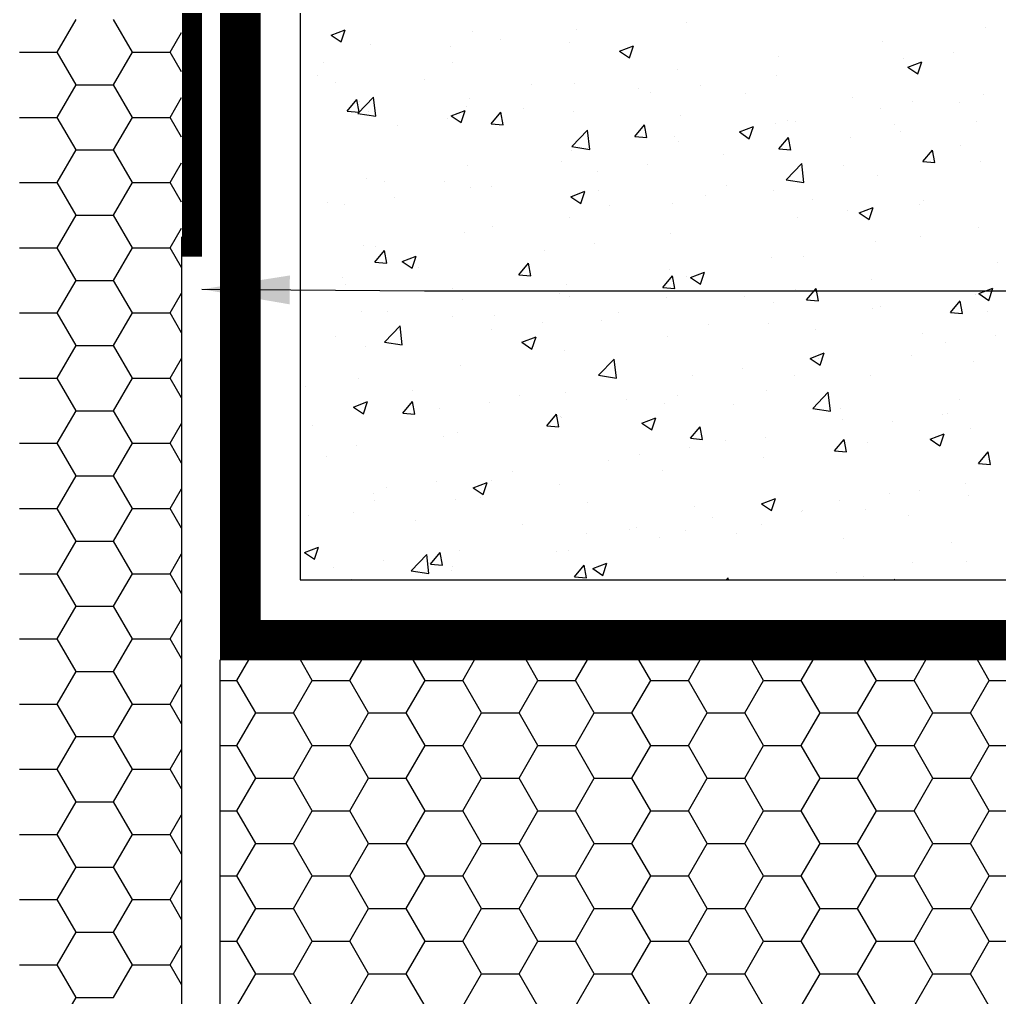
# Model space of a CAD drawing. Header units: millimetres. Extents: x -579 to 213, y -67 to 509.
# Drawn here: x -528.12 to -510.54, y 282.28 to 299.82 of the extents above; entities that cross this region are included whole.
import ezdxf

# ---------------------------------------------------------------- set-up
doc = ezdxf.new("R2010")
doc.units = ezdxf.units.MM
doc.header["$LTSCALE"] = 0.1
for name, color, linetype in [('D-01', 1, 'Continuous'), ('D-03', 3, 'Continuous'), ('D-GRIS', 252, 'Continuous'), ('DC-TEXTO', 7, 'Continuous')]:
    doc.layers.add(name, color=color, linetype=linetype)
doc.styles.add('ROMANS', font='romans.shx', dxfattribs={"width": 0.7})
doc.dimstyles.new('FLECHAS-DET-1-5', dxfattribs={"dimscale": 0.035, "dimtxt": 180, "dimasz": 250, "dimexe": 50, "dimexo": 200, "dimgap": 80, "dimtad": 1, "dimdec": 3, "dimzin": 0, "dimdsep": 46, "dimtxsty": 'ROMANS', "dimblk1": 'OBLIQUE', "dimblk2": 'OBLIQUE', "dimsah": 1, "dimcen": 0.09, "dimdle": 20, "dimclrd": 256, "dimclre": 8, "dimclrt": 7, "dimadec": 0, "dimazin": 0, "dimtfac": 1, "dimtdec": 3, "dimtmove": 1, "dimatfit": 1, "dimfxl": 1, "dimtolj": 1, "dimtzin": 0, "dimarcsym": 0})

# ---------------------------------------------------------------- blocks, each defined once
blk = doc.blocks.new('*X10')
at = {"color": 0}
for p, q in [((-710.419, 256.56), (-709.235, 258.611)), ((-702.919, 256.56), (-704.103, 258.611)), ((-699.169, 256.56), (-697.985, 258.611)), ((-691.669, 256.56), (-692.853, 258.611)), ((-687.919, 256.56), (-686.735, 258.611)), ((-680.419, 256.56), (-681.603, 258.611)), ((-676.669, 256.56), (-675.485, 258.611)), ((-669.169, 256.56), (-670.353, 258.611)), ((-665.419, 256.56), (-664.235, 258.611)), ((-657.919, 256.56), (-659.103, 258.611)), ((-654.169, 256.56), (-652.985, 258.611)), ((-646.669, 256.56), (-647.853, 258.611)), ((-642.919, 256.56), (-641.735, 258.611)), ((-635.419, 256.56), (-636.603, 258.611)), ((-712.091, 256.56), (-710.419, 256.56)), ((-708.544, 253.312), (-710.419, 256.56)), ((-704.794, 253.312), (-702.919, 256.56)), ((-702.919, 256.56), (-699.169, 256.56)), ((-697.294, 253.312), (-699.169, 256.56)), ((-693.544, 253.312), (-691.669, 256.56)), ((-691.669, 256.56), (-687.919, 256.56)), ((-686.044, 253.312), (-687.919, 256.56)), ((-682.294, 253.312), (-680.419, 256.56)), ((-680.419, 256.56), (-676.669, 256.56)), ((-674.794, 253.312), (-676.669, 256.56)), ((-671.044, 253.312), (-669.169, 256.56)), ((-669.169, 256.56), (-665.419, 256.56)), ((-663.544, 253.312), (-665.419, 256.56)), ((-659.794, 253.312), (-657.919, 256.56)), ((-657.919, 256.56), (-654.169, 256.56)), ((-652.294, 253.312), (-654.169, 256.56)), ((-648.544, 253.312), (-646.669, 256.56)), ((-646.669, 256.56), (-642.919, 256.56)), ((-641.044, 253.312), (-642.919, 256.56)), ((-637.294, 253.312), (-635.419, 256.56)), ((-635.419, 256.56), (-631.669, 256.56)), ((-710.419, 250.065), (-708.544, 253.312)), ((-708.544, 253.312), (-704.794, 253.312)), ((-702.919, 250.065), (-704.794, 253.312)), ((-699.169, 250.065), (-697.294, 253.312)), ((-697.294, 253.312), (-693.544, 253.312)), ((-691.669, 250.065), (-693.544, 253.312)), ((-687.919, 250.065), (-686.044, 253.312)), ((-686.044, 253.312), (-682.294, 253.312)), ((-680.419, 250.065), (-682.294, 253.312)), ((-676.669, 250.065), (-674.794, 253.312)), ((-674.794, 253.312), (-671.044, 253.312)), ((-669.169, 250.065), (-671.044, 253.312)), ((-665.419, 250.065), (-663.544, 253.312)), ((-663.544, 253.312), (-659.794, 253.312)), ((-657.919, 250.065), (-659.794, 253.312)), ((-654.169, 250.065), (-652.294, 253.312)), ((-652.294, 253.312), (-648.544, 253.312)), ((-646.669, 250.065), (-648.544, 253.312)), ((-642.919, 250.065), (-641.044, 253.312)), ((-641.044, 253.312), (-637.294, 253.312)), ((-635.419, 250.065), (-637.294, 253.312)), ((-712.091, 250.065), (-710.419, 250.065)), ((-708.544, 246.817), (-710.419, 250.065)), ((-704.794, 246.817), (-702.919, 250.065)), ((-702.919, 250.065), (-699.169, 250.065)), ((-697.294, 246.817), (-699.169, 250.065)), ((-693.544, 246.817), (-691.669, 250.065)), ((-691.669, 250.065), (-687.919, 250.065)), ((-686.044, 246.817), (-687.919, 250.065)), ((-682.294, 246.817), (-680.419, 250.065)), ((-680.419, 250.065), (-676.669, 250.065)), ((-674.794, 246.817), (-676.669, 250.065)), ((-671.044, 246.817), (-669.169, 250.065)), ((-669.169, 250.065), (-665.419, 250.065)), ((-663.544, 246.817), (-665.419, 250.065)), ((-659.794, 246.817), (-657.919, 250.065)), ((-657.919, 250.065), (-654.169, 250.065)), ((-652.294, 246.817), (-654.169, 250.065)), ((-648.544, 246.817), (-646.669, 250.065)), ((-646.669, 250.065), (-642.919, 250.065)), ((-641.044, 246.817), (-642.919, 250.065)), ((-637.294, 246.817), (-635.419, 250.065)), ((-635.419, 250.065), (-631.669, 250.065)), ((-710.419, 243.57), (-708.544, 246.817)), ((-708.544, 246.817), (-704.794, 246.817)), ((-702.919, 243.57), (-704.794, 246.817)), ((-699.169, 243.57), (-697.294, 246.817)), ((-697.294, 246.817), (-693.544, 246.817)), ((-691.669, 243.57), (-693.544, 246.817)), ((-687.919, 243.57), (-686.044, 246.817)), ((-686.044, 246.817), (-682.294, 246.817)), ((-680.419, 243.57), (-682.294, 246.817)), ((-676.669, 243.57), (-674.794, 246.817)), ((-674.794, 246.817), (-671.044, 246.817)), ((-669.169, 243.57), (-671.044, 246.817)), ((-665.419, 243.57), (-663.544, 246.817)), ((-663.544, 246.817), (-659.794, 246.817)), ((-657.919, 243.57), (-659.794, 246.817)), ((-654.169, 243.57), (-652.294, 246.817)), ((-652.294, 246.817), (-648.544, 246.817)), ((-646.669, 243.57), (-648.544, 246.817)), ((-642.919, 243.57), (-641.044, 246.817)), ((-641.044, 246.817), (-637.294, 246.817)), ((-635.419, 243.57), (-637.294, 246.817)), ((-712.091, 243.57), (-710.419, 243.57)), ((-708.544, 240.322), (-710.419, 243.57)), ((-704.794, 240.322), (-702.919, 243.57)), ((-702.919, 243.57), (-699.169, 243.57)), ((-697.294, 240.322), (-699.169, 243.57)), ((-693.544, 240.322), (-691.669, 243.57)), ((-691.669, 243.57), (-687.919, 243.57)), ((-686.044, 240.322), (-687.919, 243.57)), ((-682.294, 240.322), (-680.419, 243.57)), ((-680.419, 243.57), (-676.669, 243.57)), ((-674.794, 240.322), (-676.669, 243.57)), ((-671.044, 240.322), (-669.169, 243.57)), ((-669.169, 243.57), (-665.419, 243.57)), ((-663.544, 240.322), (-665.419, 243.57)), ((-659.794, 240.322), (-657.919, 243.57)), ((-657.919, 243.57), (-654.169, 243.57)), ((-652.294, 240.322), (-654.169, 243.57)), ((-648.544, 240.322), (-646.669, 243.57)), ((-646.669, 243.57), (-642.919, 243.57)), ((-641.044, 240.322), (-642.919, 243.57)), ((-637.294, 240.322), (-635.419, 243.57)), ((-635.419, 243.57), (-631.669, 243.57)), ((-710.419, 237.074), (-708.544, 240.322)), ((-708.544, 240.322), (-704.794, 240.322)), ((-702.919, 237.074), (-704.794, 240.322)), ((-699.169, 237.074), (-697.294, 240.322)), ((-697.294, 240.322), (-693.544, 240.322)), ((-691.669, 237.074), (-693.544, 240.322)), ((-687.919, 237.074), (-686.044, 240.322)), ((-686.044, 240.322), (-682.294, 240.322)), ((-680.419, 237.074), (-682.294, 240.322)), ((-676.669, 237.074), (-674.794, 240.322)), ((-674.794, 240.322), (-671.044, 240.322)), ((-669.169, 237.074), (-671.044, 240.322)), ((-665.419, 237.074), (-663.544, 240.322)), ((-663.544, 240.322), (-659.794, 240.322)), ((-657.919, 237.074), (-659.794, 240.322)), ((-654.169, 237.074), (-652.294, 240.322)), ((-652.294, 240.322), (-648.544, 240.322)), ((-646.669, 237.074), (-648.544, 240.322)), ((-642.919, 237.074), (-641.044, 240.322)), ((-641.044, 240.322), (-637.294, 240.322)), ((-635.419, 237.074), (-637.294, 240.322)), ((-712.091, 237.074), (-710.419, 237.074)), ((-708.544, 233.827), (-710.419, 237.074)), ((-704.794, 233.827), (-702.919, 237.074)), ((-702.919, 237.074), (-699.169, 237.074)), ((-697.294, 233.827), (-699.169, 237.074)), ((-693.544, 233.827), (-691.669, 237.074)), ((-691.669, 237.074), (-687.919, 237.074)), ((-686.044, 233.827), (-687.919, 237.074)), ((-682.294, 233.827), (-680.419, 237.074)), ((-680.419, 237.074), (-676.669, 237.074)), ((-674.794, 233.827), (-676.669, 237.074)), ((-671.044, 233.827), (-669.169, 237.074)), ((-669.169, 237.074), (-665.419, 237.074)), ((-663.544, 233.827), (-665.419, 237.074)), ((-659.794, 233.827), (-657.919, 237.074)), ((-657.919, 237.074), (-654.169, 237.074)), ((-652.294, 233.827), (-654.169, 237.074)), ((-648.544, 233.827), (-646.669, 237.074)), ((-646.669, 237.074), (-642.919, 237.074)), ((-641.044, 233.827), (-642.919, 237.074)), ((-637.294, 233.827), (-635.419, 237.074)), ((-635.419, 237.074), (-631.669, 237.074)), ((-710.419, 230.579), (-708.544, 233.827)), ((-708.544, 233.827), (-704.794, 233.827)), ((-702.919, 230.579), (-704.794, 233.827)), ((-699.169, 230.579), (-697.294, 233.827)), ((-697.294, 233.827), (-693.544, 233.827)), ((-691.669, 230.579), (-693.544, 233.827)), ((-687.919, 230.579), (-686.044, 233.827)), ((-686.044, 233.827), (-682.294, 233.827)), ((-680.419, 230.579), (-682.294, 233.827)), ((-676.669, 230.579), (-674.794, 233.827)), ((-674.794, 233.827), (-671.044, 233.827)), ((-669.169, 230.579), (-671.044, 233.827)), ((-665.419, 230.579), (-663.544, 233.827)), ((-663.544, 233.827), (-659.794, 233.827)), ((-657.919, 230.579), (-659.794, 233.827)), ((-654.169, 230.579), (-652.294, 233.827)), ((-652.294, 233.827), (-648.544, 233.827)), ((-646.669, 230.579), (-648.544, 233.827)), ((-642.919, 230.579), (-641.044, 233.827)), ((-641.044, 233.827), (-637.294, 233.827)), ((-635.419, 230.579), (-637.294, 233.827)), ((-712.091, 230.579), (-710.419, 230.579)), ((-708.544, 227.332), (-710.419, 230.579)), ((-704.794, 227.332), (-702.919, 230.579)), ((-702.919, 230.579), (-699.169, 230.579)), ((-697.294, 227.332), (-699.169, 230.579)), ((-693.544, 227.332), (-691.669, 230.579)), ((-691.669, 230.579), (-687.919, 230.579)), ((-686.044, 227.332), (-687.919, 230.579)), ((-682.294, 227.332), (-680.419, 230.579)), ((-680.419, 230.579), (-676.669, 230.579)), ((-674.794, 227.332), (-676.669, 230.579)), ((-671.044, 227.332), (-669.169, 230.579)), ((-669.169, 230.579), (-665.419, 230.579)), ((-663.544, 227.332), (-665.419, 230.579)), ((-659.794, 227.332), (-657.919, 230.579)), ((-657.919, 230.579), (-654.169, 230.579)), ((-652.294, 227.332), (-654.169, 230.579)), ((-648.544, 227.332), (-646.669, 230.579)), ((-646.669, 230.579), (-642.919, 230.579)), ((-641.044, 227.332), (-642.919, 230.579)), ((-637.294, 227.332), (-635.419, 230.579)), ((-635.419, 230.579), (-631.669, 230.579)), ((-710.419, 224.084), (-708.544, 227.332)), ((-708.544, 227.332), (-704.794, 227.332)), ((-702.919, 224.084), (-704.794, 227.332)), ((-699.169, 224.084), (-697.294, 227.332)), ((-697.294, 227.332), (-693.544, 227.332)), ((-691.669, 224.084), (-693.544, 227.332)), ((-687.919, 224.084), (-686.044, 227.332)), ((-686.044, 227.332), (-682.294, 227.332)), ((-680.419, 224.084), (-682.294, 227.332)), ((-676.669, 224.084), (-674.794, 227.332)), ((-674.794, 227.332), (-671.044, 227.332)), ((-669.169, 224.084), (-671.044, 227.332)), ((-665.419, 224.084), (-663.544, 227.332)), ((-663.544, 227.332), (-659.794, 227.332)), ((-657.919, 224.084), (-659.794, 227.332)), ((-654.169, 224.084), (-652.294, 227.332)), ((-652.294, 227.332), (-648.544, 227.332)), ((-646.669, 224.084), (-648.544, 227.332)), ((-642.919, 224.084), (-641.044, 227.332)), ((-641.044, 227.332), (-637.294, 227.332)), ((-635.419, 224.084), (-637.294, 227.332))]:
    blk.add_line(p, q, dxfattribs=at)
blk = doc.blocks.new('*X12')
at = {"color": 0}
for p, q in [((-701.019, 320.857), (-699.619, 321.394)), ((-700.024, 320.185), (-699.618, 321.393)), ((-676.582, 321.407), (-676.582, 321.407)), ((-665.595, 322.156), (-665.595, 322.156)), ((-635.793, 321.622), (-635.793, 321.622)), ((-701.019, 320.857), (-700.024, 320.186)), ((-686.964, 321.185), (-686.964, 321.185)), ((-684.156, 320.409), (-684.156, 320.409)), ((-697.067, 319.904), (-697.067, 319.904)), ((-689.163, 319.75), (-689.163, 319.75)), ((-677.259, 320.154), (-677.259, 320.154)), ((-672.277, 319.255), (-670.876, 319.793)), ((-671.281, 318.583), (-670.876, 319.791)), ((-646.061, 320.214), (-646.061, 320.214)), ((-672.277, 319.255), (-671.282, 318.584)), ((-656.449, 318.715), (-656.449, 318.715)), ((-643.999, 318.501), (-643.999, 318.501)), ((-638.993, 319.16), (-638.993, 319.16)), ((-701.794, 318.087), (-701.794, 318.087)), ((-688.923, 318.152), (-688.923, 318.152)), ((-643.534, 317.653), (-642.134, 318.191)), ((-643.534, 317.653), (-642.539, 316.982)), ((-642.539, 316.981), (-642.133, 318.19)), ((-702.441, 316.878), (-702.441, 316.878)), ((-666.551, 317.434), (-666.551, 317.434)), ((-656.63, 316.838), (-656.63, 316.838)), ((-700.587, 316.15), (-700.587, 316.15)), ((-691.764, 316.427), (-691.764, 316.427)), ((-681.088, 315.976), (-681.088, 315.976)), ((-676.82, 316.026), (-676.82, 316.026)), ((-670.411, 315.524), (-670.411, 315.524)), ((-664.205, 315.841), (-664.205, 315.841)), ((-698.367, 313.059), (-696.809, 314.682)), ((-696.588, 312.782), (-696.809, 314.681)), ((-669.212, 315.181), (-669.212, 315.181)), ((-659.735, 315.073), (-659.735, 315.073)), ((-649.059, 314.622), (-649.059, 314.622)), ((-636.036, 314.965), (-636.036, 314.965)), ((-699.439, 313.277), (-698.475, 314.426)), ((-698.244, 313.172), (-698.475, 314.425)), ((-698.224, 314.191), (-698.224, 314.191)), ((-687.547, 313.74), (-687.547, 313.74)), ((-687.208, 314.527), (-687.208, 314.527)), ((-646.305, 313.556), (-646.305, 313.556)), ((-643.094, 314.227), (-643.094, 314.227)), ((-638.382, 314.171), (-638.382, 314.171)), ((-699.439, 313.277), (-698.244, 313.173)), ((-698.367, 313.059), (-696.588, 312.783)), ((-697.31, 313.246), (-697.31, 313.246)), ((-689.081, 312.804), (-687.681, 313.342)), ((-689.081, 312.804), (-688.086, 312.133)), ((-688.086, 312.132), (-687.68, 313.341)), ((-685.094, 312.022), (-684.13, 313.171)), ((-683.899, 311.917), (-684.13, 313.17)), ((-681.843, 313.518), (-681.843, 313.518)), ((-676.871, 313.289), (-676.871, 313.289)), ((-666.194, 312.838), (-666.194, 312.838)), ((-694.424, 311.862), (-694.424, 311.862)), ((-689.418, 312.521), (-689.418, 312.521)), ((-685.094, 312.022), (-683.899, 311.918)), ((-670.749, 310.767), (-669.785, 311.916)), ((-669.553, 310.662), (-669.785, 311.915)), ((-660.338, 311.203), (-658.938, 311.74)), ((-659.343, 310.53), (-658.938, 311.739)), ((-656.692, 312.057), (-656.692, 312.057)), ((-655.518, 312.387), (-655.518, 312.387)), ((-654.757, 312.225), (-654.757, 312.225)), ((-644.842, 311.936), (-644.842, 311.936)), ((-636.679, 312.269), (-636.679, 312.269)), ((-677.022, 309.748), (-675.464, 311.372)), ((-675.243, 309.471), (-675.464, 311.371)), ((-670.749, 310.767), (-669.554, 310.663)), ((-666.794, 310.776), (-666.794, 310.776)), ((-660.338, 311.203), (-659.344, 310.532)), ((-656.404, 309.512), (-655.44, 310.661)), ((-655.208, 309.406), (-655.439, 310.66)), ((-644.254, 311.272), (-644.254, 311.272)), ((-677.022, 309.748), (-675.243, 309.472)), ((-666.421, 310.223), (-666.421, 310.223)), ((-649.261, 310.612), (-649.261, 310.612)), ((-638.301, 309.836), (-638.301, 309.836)), ((-677.063, 309.368), (-677.063, 309.368)), ((-661.892, 308.949), (-661.892, 308.949)), ((-656.404, 309.512), (-655.208, 309.408)), ((-642.059, 308.257), (-641.094, 309.406)), ((-640.863, 308.151), (-641.094, 309.405)), ((-687.451, 307.869), (-687.451, 307.869)), ((-678.085, 308.221), (-678.085, 308.221)), ((-669.466, 307.952), (-669.466, 307.952)), ((-655.677, 306.438), (-654.119, 308.061)), ((-653.898, 306.161), (-654.119, 308.06)), ((-649.965, 307.834), (-649.965, 307.834)), ((-642.059, 308.257), (-640.863, 308.152)), ((-636.279, 308.307), (-636.279, 308.307)), ((-674.473, 307.293), (-674.473, 307.293)), ((-646.548, 306.899), (-646.548, 306.899)), ((-697.553, 306.588), (-697.553, 306.588)), ((-695.743, 306.26), (-695.743, 306.26)), ((-689.749, 306.219), (-689.749, 306.219)), ((-685.067, 305.809), (-685.067, 305.809)), ((-661.629, 305.832), (-661.629, 305.832)), ((-655.677, 306.438), (-653.898, 306.162)), ((-687.104, 305.63), (-687.104, 305.63)), ((-677.143, 304.752), (-675.742, 305.289)), ((-676.148, 304.08), (-675.742, 305.288)), ((-674.39, 305.358), (-674.39, 305.358)), ((-663.714, 304.907), (-663.714, 304.907)), ((-656.935, 305.399), (-656.935, 305.399)), ((-701.412, 304.217), (-701.412, 304.217)), ((-699.686, 303.974), (-699.686, 303.974)), ((-694.679, 304.633), (-694.679, 304.633)), ((-677.143, 304.752), (-676.148, 304.081)), ((-673.293, 303.83), (-673.293, 303.83)), ((-667.038, 304.119), (-667.038, 304.119)), ((-653.038, 304.456), (-653.038, 304.456)), ((-642.361, 304.005), (-642.361, 304.005)), ((-641.941, 304.381), (-641.941, 304.381)), ((-649.515, 303.383), (-649.515, 303.383)), ((-648.4, 303.15), (-647, 303.688)), ((-648.4, 303.15), (-647.405, 302.479)), ((-647.405, 302.478), (-647, 303.687)), ((-677.306, 302.71), (-677.306, 302.71)), ((-654.522, 302.724), (-654.522, 302.724)), ((-687.694, 301.211), (-687.694, 301.211)), ((-684.956, 301.828), (-684.956, 301.828)), ((-667.153, 301.061), (-667.153, 301.061)), ((-636.522, 301.649), (-636.522, 301.649)), ((-697.796, 299.931), (-697.796, 299.931)), ((-674.728, 300.064), (-674.728, 300.064)), ((-646.791, 300.241), (-646.791, 300.241)), ((-642.327, 300.835), (-642.327, 300.835)), ((-696.664, 298.233), (-695.7, 299.382)), ((-696.62, 299.826), (-696.62, 299.826)), ((-695.469, 298.128), (-695.7, 299.381)), ((-679.735, 299.405), (-679.735, 299.405)), ((-696.664, 298.233), (-695.469, 298.129)), ((-693.947, 298.301), (-692.547, 298.839)), ((-693.947, 298.301), (-692.952, 297.63)), ((-692.952, 297.629), (-692.547, 298.838)), ((-682.319, 296.978), (-681.355, 298.127)), ((-681.124, 296.873), (-681.355, 298.126)), ((-657.179, 298.741), (-657.179, 298.741)), ((-653.991, 298.833), (-653.991, 298.833)), ((-634.571, 298.155), (-634.571, 298.155)), ((-692.366, 297.742), (-692.366, 297.742)), ((-682.319, 296.978), (-681.124, 296.874)), ((-667.281, 297.461), (-667.281, 297.461)), ((-665.205, 296.7), (-663.804, 297.237)), ((-664.21, 296.027), (-663.804, 297.236)), ((-699.94, 296.745), (-699.94, 296.745)), ((-699.638, 296.041), (-699.638, 296.041)), ((-677.55, 296.053), (-677.55, 296.053)), ((-667.974, 295.723), (-667.01, 296.872)), ((-666.778, 295.618), (-667.01, 296.871)), ((-665.654, 296.831), (-665.654, 296.831)), ((-665.205, 296.7), (-664.21, 296.029)), ((-647.202, 296.492), (-647.202, 296.492)), ((-688.962, 295.589), (-688.962, 295.589)), ((-678.285, 295.138), (-678.285, 295.138)), ((-667.974, 295.723), (-666.779, 295.619)), ((-654.777, 295.495), (-654.777, 295.495)), ((-653.629, 294.468), (-652.665, 295.617)), ((-652.433, 294.363), (-652.664, 295.616)), ((-636.462, 295.098), (-635.062, 295.635)), ((-636.462, 295.098), (-635.467, 294.427)), ((-635.467, 294.426), (-635.062, 295.634)), ((-687.937, 294.553), (-687.937, 294.553)), ((-677.318, 294.828), (-677.318, 294.828)), ((-667.609, 294.687), (-667.609, 294.687)), ((-659.784, 294.836), (-659.784, 294.836)), ((-656.932, 294.236), (-656.932, 294.236)), ((-653.629, 294.468), (-652.433, 294.364)), ((-639.284, 293.213), (-638.319, 294.362)), ((-638.088, 293.108), (-638.319, 294.361)), ((-636.765, 294.991), (-636.765, 294.991)), ((-698.039, 293.273), (-698.039, 293.273)), ((-695.421, 293.354), (-695.421, 293.354)), ((-672.415, 293.173), (-672.415, 293.173)), ((-647.034, 293.583), (-647.034, 293.583)), ((-646.256, 293.785), (-646.256, 293.785)), ((-639.284, 293.213), (-638.088, 293.109)), ((-635.579, 293.334), (-635.579, 293.334)), ((-688.982, 292.826), (-688.982, 292.826)), ((-684.745, 292.903), (-684.745, 292.903)), ((-679.989, 292.176), (-679.989, 292.176)), ((-674.068, 292.452), (-674.068, 292.452)), ((-657.422, 292.083), (-657.422, 292.083)), ((-695.715, 290.266), (-694.157, 291.889)), ((-693.936, 289.989), (-694.157, 291.888)), ((-684.996, 291.517), (-684.996, 291.517)), ((-663.392, 292.001), (-663.392, 292.001)), ((-652.715, 291.55), (-652.715, 291.55)), ((-642.039, 291.099), (-642.039, 291.099)), ((-700.646, 290.824), (-700.646, 290.824)), ((-695.715, 290.266), (-693.936, 289.99)), ((-682.009, 290.249), (-680.609, 290.786)), ((-682.009, 290.249), (-681.014, 289.578)), ((-681.014, 289.577), (-680.609, 290.785)), ((-667.524, 290.803), (-667.524, 290.803)), ((-639.833, 290.267), (-639.833, 290.267)), ((-634.826, 290.926), (-634.826, 290.926)), ((-697.627, 289.854), (-697.627, 289.854)), ((-677.793, 289.395), (-677.793, 289.395)), ((-653.267, 288.647), (-651.866, 289.185)), ((-652.271, 287.975), (-651.866, 289.184)), ((-674.37, 286.955), (-672.813, 288.579)), ((-672.591, 286.679), (-672.812, 288.578)), ((-653.267, 288.647), (-652.272, 287.976)), ((-652.464, 288.604), (-652.464, 288.604)), ((-643.153, 288.902), (-643.153, 288.902)), ((-637.009, 288.333), (-637.009, 288.333)), ((-688.18, 287.895), (-688.18, 287.895)), ((-660.038, 287.607), (-660.038, 287.607)), ((-698.283, 286.615), (-698.283, 286.615)), ((-674.37, 286.955), (-672.592, 286.68)), ((-665.045, 286.948), (-665.045, 286.948)), ((-654.816, 286.899), (-654.816, 286.899)), ((-647.277, 286.925), (-647.277, 286.925)), ((-703.617, 285.874), (-703.617, 285.874)), ((-692.941, 285.423), (-692.941, 285.423)), ((-677.676, 285.285), (-677.676, 285.285)), ((-657.665, 285.425), (-657.665, 285.425)), ((-653.025, 283.645), (-651.468, 285.269)), ((-651.247, 283.368), (-651.467, 285.268)), ((-698.814, 283.798), (-697.413, 284.336)), ((-697.819, 283.126), (-697.413, 284.335)), ((-693.889, 283.19), (-692.925, 284.339)), ((-692.694, 283.084), (-692.925, 284.338)), ((-685.251, 284.288), (-685.251, 284.288)), ((-682.264, 284.972), (-682.264, 284.972)), ((-671.588, 284.521), (-671.588, 284.521)), ((-666.48, 284.897), (-666.48, 284.897)), ((-638.36, 284.51), (-638.36, 284.51)), ((-698.814, 283.798), (-697.819, 283.127)), ((-690.257, 283.628), (-690.257, 283.628)), ((-667.767, 284.145), (-667.767, 284.145)), ((-660.911, 284.07), (-660.911, 284.07)), ((-653.025, 283.645), (-651.247, 283.369)), ((-650.235, 283.619), (-650.235, 283.619)), ((-693.889, 283.19), (-692.694, 283.085)), ((-679.544, 281.935), (-678.58, 283.084)), ((-678.349, 281.829), (-678.58, 283.083)), ((-678.144, 282.895), (-678.144, 282.895)), ((-678.036, 282.737), (-678.036, 282.737)), ((-670.071, 282.197), (-668.671, 282.734)), ((-669.076, 281.524), (-668.67, 282.733)), ((-650.024, 282.508), (-650.024, 282.508)), ((-645.094, 282.379), (-645.094, 282.379)), ((-640.087, 283.038), (-640.087, 283.038)), ((-639.558, 283.168), (-639.558, 283.168)), ((-702.888, 281.966), (-702.888, 281.966)), ((-679.544, 281.935), (-678.349, 281.83)), ((-670.071, 282.197), (-669.076, 281.526)), ((-665.199, 280.679), (-664.235, 281.829)), ((-664.003, 280.574), (-664.235, 281.827)), ((-637.252, 281.675), (-637.252, 281.675)), ((-689.808, 280.893), (-689.808, 280.893)), ((-688.424, 281.237), (-688.424, 281.237)), ((-665.199, 280.679), (-664.004, 280.575)), ((-661.688, 280.506), (-661.688, 280.506)), ((-657.725, 280.716), (-657.725, 280.716)), ((-650.854, 279.424), (-649.89, 280.574)), ((-649.658, 279.319), (-649.889, 280.572)), ((-641.328, 280.595), (-639.928, 281.132)), ((-641.328, 280.595), (-640.334, 279.924)), ((-640.333, 279.923), (-639.928, 281.131)), ((-698.526, 279.957), (-698.526, 279.957)), ((-665.3, 279.719), (-665.3, 279.719)), ((-650.854, 279.424), (-649.658, 279.32)), ((-647.521, 280.267), (-647.521, 280.267)), ((-701.471, 278.891), (-701.471, 278.891)), ((-673.352, 278.504), (-673.352, 278.504)), ((-670.306, 279.059), (-670.306, 279.059)), ((-657.908, 278.767), (-657.908, 278.767)), ((-636.509, 278.169), (-635.544, 279.318)), ((-635.313, 278.064), (-635.544, 279.317)), ((-668.01, 277.487), (-668.01, 277.487)), ((-636.509, 278.169), (-635.313, 278.065)), ((-685.015, 276.502), (-685.015, 276.502)), ((-682.937, 277.397), (-682.937, 277.397)), ((-695.519, 275.74), (-695.519, 275.74)), ((-690.512, 276.399), (-690.512, 276.399)), ((-686.875, 275.746), (-685.475, 276.283)), ((-686.875, 275.746), (-685.881, 275.075)), ((-685.88, 275.074), (-685.475, 276.282)), ((-678.279, 276.079), (-678.279, 276.079)), ((-642.386, 275.509), (-642.386, 275.509)), ((-637.774, 276.147), (-637.774, 276.147)), ((-696.835, 275.203), (-696.835, 275.203)), ((-696.679, 274.5), (-696.679, 274.5)), ((-688.667, 274.579), (-688.667, 274.579)), ((-686.159, 274.752), (-686.159, 274.752)), ((-658.133, 274.144), (-656.732, 274.682)), ((-657.138, 273.472), (-656.732, 274.681)), ((-650.355, 274.491), (-650.355, 274.491)), ((-645.349, 275.15), (-645.349, 275.15)), ((-637.495, 275.017), (-637.495, 275.017)), ((-675.482, 274.301), (-675.482, 274.301)), ((-664.806, 273.85), (-664.806, 273.85)), ((-658.133, 274.144), (-657.138, 273.473)), ((-654.05, 273.507), (-654.05, 273.507)), ((-647.764, 273.609), (-647.764, 273.609)), ((-703.295, 272.968), (-703.295, 272.968)), ((-698.769, 273.299), (-698.769, 273.299)), ((-662.986, 272.828), (-662.986, 272.828)), ((-654.13, 273.399), (-654.13, 273.399)), ((-643.453, 272.948), (-643.453, 272.948)), ((-692.618, 272.517), (-692.618, 272.517)), ((-681.942, 272.066), (-681.942, 272.066)), ((-671.265, 271.615), (-671.265, 271.615)), ((-670.561, 271.83), (-670.561, 271.83)), ((-658.151, 272.11), (-658.151, 272.11)), ((-675.568, 271.171), (-675.568, 271.171)), ((-668.254, 270.829), (-668.254, 270.829)), ((-665.713, 271.505), (-665.713, 271.505)), ((-660.589, 271.164), (-660.589, 271.164)), ((-649.913, 270.712), (-649.913, 270.712)), ((-703.68, 269.295), (-702.28, 269.833)), ((-702.685, 268.623), (-702.279, 269.832)), ((-639.236, 270.261), (-639.236, 270.261)), ((-703.68, 269.295), (-702.685, 268.624)), ((-693.064, 267.473), (-691.506, 269.097)), ((-691.285, 267.196), (-691.506, 269.096)), ((-691.114, 268.146), (-690.15, 269.295)), ((-689.919, 268.04), (-690.15, 269.294)), ((-688.199, 269.508), (-688.199, 269.508)), ((-678.522, 269.421), (-678.522, 269.421)), ((-677.377, 269.503), (-677.377, 269.503)), ((-700.78, 267.852), (-700.78, 267.852)), ((-695.773, 268.511), (-695.773, 268.511)), ((-691.114, 268.146), (-689.919, 268.041)), ((-688.91, 267.921), (-688.91, 267.921)), ((-676.769, 266.891), (-675.805, 268.04)), ((-675.574, 266.785), (-675.805, 268.039)), ((-674.937, 267.694), (-673.537, 268.231)), ((-674.937, 267.694), (-673.942, 267.023)), ((-673.942, 267.021), (-673.537, 268.23)), ((-643.035, 268.259), (-643.035, 268.259)), ((-637.738, 268.359), (-637.738, 268.359)), ((-693.064, 267.473), (-691.285, 267.197)), ((-689.041, 267.501), (-689.041, 267.501)), ((-676.769, 266.891), (-675.574, 266.786)), ((-661.647, 266.562), (-661.46, 266.785)), ((-661.419, 266.562), (-661.46, 266.784)), ((-650.61, 267.261), (-650.61, 267.261)), ((-648.007, 266.951), (-648.007, 266.951)), ((-699.012, 266.641), (-699.012, 266.641)), ((-655.617, 266.602), (-655.617, 266.602)), ((-644.969, 266.562), (-644.794, 266.629)), ((-644.816, 266.562), (-644.794, 266.628))]:
    blk.add_line(p, q, dxfattribs=at)
blk = doc.blocks.new('_OBLIQUE')
at = {"color": 0, "linetype": 'ByBlock'}
blk.add_line((-0.5, -0.5), (0.5, 0.5), dxfattribs=at)
blk = doc.blocks.new('*X13')
at = {"color": 0}
for p, q in [((-728.34, 324.76), (-726.465, 328.007)), ((-720.84, 324.76), (-722.715, 328.007)), ((-717.09, 324.76), (-715.954, 326.727)), ((-732.09, 324.76), (-728.34, 324.76)), ((-726.465, 321.512), (-728.34, 324.76)), ((-722.715, 321.512), (-720.84, 324.76)), ((-720.84, 324.76), (-717.09, 324.76)), ((-715.954, 322.792), (-717.09, 324.76)), ((-728.34, 318.264), (-726.465, 321.512)), ((-726.465, 321.512), (-722.715, 321.512)), ((-720.84, 318.264), (-722.715, 321.512)), ((-717.09, 318.264), (-715.954, 320.232)), ((-732.09, 318.264), (-728.34, 318.264)), ((-726.465, 315.017), (-728.34, 318.264)), ((-722.715, 315.017), (-720.84, 318.264)), ((-720.84, 318.264), (-717.09, 318.264)), ((-715.954, 316.297), (-717.09, 318.264)), ((-728.34, 311.769), (-726.465, 315.017)), ((-726.465, 315.017), (-722.715, 315.017)), ((-720.84, 311.769), (-722.715, 315.017)), ((-717.09, 311.769), (-715.954, 313.737)), ((-732.09, 311.769), (-728.34, 311.769)), ((-726.465, 308.522), (-728.34, 311.769)), ((-722.715, 308.522), (-720.84, 311.769)), ((-720.84, 311.769), (-717.09, 311.769)), ((-715.954, 309.802), (-717.09, 311.769)), ((-728.34, 305.274), (-726.465, 308.522)), ((-726.465, 308.522), (-722.715, 308.522)), ((-720.84, 305.274), (-722.715, 308.522)), ((-717.09, 305.274), (-715.954, 307.241)), ((-732.09, 305.274), (-728.34, 305.274)), ((-726.465, 302.026), (-728.34, 305.274)), ((-722.715, 302.026), (-720.84, 305.274)), ((-720.84, 305.274), (-717.09, 305.274)), ((-715.954, 303.307), (-717.09, 305.274)), ((-728.34, 298.779), (-726.465, 302.026)), ((-726.465, 302.026), (-722.715, 302.026)), ((-720.84, 298.779), (-722.715, 302.026)), ((-717.09, 298.779), (-715.954, 300.746)), ((-732.09, 298.779), (-728.34, 298.779)), ((-726.465, 295.531), (-728.34, 298.779)), ((-722.715, 295.531), (-720.84, 298.779)), ((-720.84, 298.779), (-717.09, 298.779)), ((-715.954, 296.811), (-717.09, 298.779)), ((-728.34, 292.284), (-726.465, 295.531)), ((-726.465, 295.531), (-722.715, 295.531)), ((-720.84, 292.284), (-722.715, 295.531)), ((-717.09, 292.284), (-715.954, 294.251)), ((-732.09, 292.284), (-728.34, 292.284)), ((-726.465, 289.036), (-728.34, 292.284)), ((-722.715, 289.036), (-720.84, 292.284)), ((-720.84, 292.284), (-717.09, 292.284)), ((-715.954, 290.316), (-717.09, 292.284)), ((-728.34, 285.788), (-726.465, 289.036)), ((-726.465, 289.036), (-722.715, 289.036)), ((-720.84, 285.788), (-722.715, 289.036)), ((-717.09, 285.788), (-715.954, 287.756)), ((-732.09, 285.788), (-728.34, 285.788)), ((-726.465, 282.541), (-728.34, 285.788)), ((-722.715, 282.541), (-720.84, 285.788)), ((-720.84, 285.788), (-717.09, 285.788)), ((-715.954, 283.821), (-717.09, 285.788)), ((-728.34, 279.293), (-726.465, 282.541)), ((-726.465, 282.541), (-722.715, 282.541)), ((-720.84, 279.293), (-722.715, 282.541)), ((-717.09, 279.293), (-715.954, 281.261)), ((-732.09, 279.293), (-728.34, 279.293)), ((-726.465, 276.046), (-728.34, 279.293)), ((-722.715, 276.046), (-720.84, 279.293)), ((-720.84, 279.293), (-717.09, 279.293)), ((-715.954, 277.326), (-717.09, 279.293)), ((-728.34, 272.798), (-726.465, 276.046)), ((-726.465, 276.046), (-722.715, 276.046)), ((-720.84, 272.798), (-722.715, 276.046)), ((-717.09, 272.798), (-715.954, 274.765)), ((-732.09, 272.798), (-728.34, 272.798)), ((-726.465, 269.55), (-728.34, 272.798)), ((-722.715, 269.55), (-720.84, 272.798)), ((-720.84, 272.798), (-717.09, 272.798)), ((-715.954, 270.831), (-717.09, 272.798)), ((-728.34, 266.303), (-726.465, 269.55)), ((-726.465, 269.55), (-722.715, 269.55)), ((-720.84, 266.303), (-722.715, 269.55)), ((-717.09, 266.303), (-715.954, 268.27)), ((-732.09, 266.303), (-728.34, 266.303)), ((-726.465, 263.055), (-728.34, 266.303)), ((-722.715, 263.055), (-720.84, 266.303)), ((-720.84, 266.303), (-717.09, 266.303)), ((-715.954, 264.335), (-717.09, 266.303)), ((-728.34, 259.808), (-726.465, 263.055)), ((-726.465, 263.055), (-722.715, 263.055)), ((-720.84, 259.808), (-722.715, 263.055)), ((-717.09, 259.808), (-715.954, 261.775)), ((-732.09, 259.808), (-728.34, 259.808)), ((-726.465, 256.56), (-728.34, 259.808)), ((-722.715, 256.56), (-720.84, 259.808)), ((-720.84, 259.808), (-717.09, 259.808)), ((-715.954, 257.84), (-717.09, 259.808)), ((-728.34, 253.312), (-726.465, 256.56)), ((-726.465, 256.56), (-722.715, 256.56)), ((-720.84, 253.312), (-722.715, 256.56)), ((-717.09, 253.312), (-715.954, 255.28)), ((-732.09, 253.312), (-728.34, 253.312)), ((-726.465, 250.065), (-728.34, 253.312)), ((-722.715, 250.065), (-720.84, 253.312)), ((-720.84, 253.312), (-717.09, 253.312)), ((-715.954, 251.345), (-717.09, 253.312)), ((-728.34, 246.817), (-726.465, 250.065)), ((-726.465, 250.065), (-722.715, 250.065)), ((-720.84, 246.817), (-722.715, 250.065)), ((-717.09, 246.817), (-715.954, 248.785)), ((-732.09, 246.817), (-728.34, 246.817)), ((-726.465, 243.57), (-728.34, 246.817)), ((-722.715, 243.57), (-720.84, 246.817)), ((-720.84, 246.817), (-717.09, 246.817)), ((-715.954, 244.85), (-717.09, 246.817)), ((-728.34, 240.322), (-726.465, 243.57)), ((-726.465, 243.57), (-722.715, 243.57)), ((-720.84, 240.322), (-722.715, 243.57)), ((-717.09, 240.322), (-715.954, 242.289)), ((-732.09, 240.322), (-728.34, 240.322)), ((-726.465, 237.074), (-728.34, 240.322)), ((-722.715, 237.074), (-720.84, 240.322)), ((-720.84, 240.322), (-717.09, 240.322)), ((-715.954, 238.355), (-717.09, 240.322)), ((-728.34, 233.827), (-726.465, 237.074)), ((-726.465, 237.074), (-722.715, 237.074)), ((-720.84, 233.827), (-722.715, 237.074)), ((-717.09, 233.827), (-715.954, 235.794)), ((-732.09, 233.827), (-728.34, 233.827)), ((-726.465, 230.579), (-728.34, 233.827)), ((-722.715, 230.579), (-720.84, 233.827)), ((-720.84, 233.827), (-717.09, 233.827)), ((-715.954, 231.859), (-717.09, 233.827)), ((-728.34, 227.332), (-726.465, 230.579)), ((-726.465, 230.579), (-722.715, 230.579))]:
    blk.add_line(p, q, dxfattribs=at)
blk = doc.blocks.new('CORTE CONG')
at = {"layer": 'D-01'}
blk.add_line((249.71, -292.312), (249.71, -383.023), dxfattribs=at)
for points, const_width in [([(245.123, -350.806), (245.123, -269.107)], 2), ([(249.903, -292.312), (249.903, -292.312), (249.903, -389.023), (419.291, -389.023)], 4)]:
    blk.add_lwpolyline(points, dxfattribs=dict(at, const_width=const_width))
at = {"layer": 'D-03'}
for p, q in [((255.903, -292.312), (255.903, -383.023)), ((244.077, -348.839), (244.077, -501.258)), ((255.903, -383.023), (419.291, -383.023)), ((247.94, -506.586), (247.94, -390.974))]:
    blk.add_line(p, q, dxfattribs=at)
at = {"layer": 'DC-TEXTO', "color": 7}
blk.add_line((251.903, -296.312), (251.903, -387.023), dxfattribs=at)
at = {"layer": 'D-GRIS'}
for name, p in [('*X13', (960.031, -655.193)), ('*X12', (960.031, -649.585)), ('*X10', (960.031, -649.585))]:
    blk.add_blockref(name, p, dxfattribs=at)
at = {"layer": 'D-01', "annotation_type": 0, "has_hookline": 1, "hookline_direction": 0, "text_width": 92.82}
blk.add_leader([(246.123, -354.054), (268.322, -354.214), (437.266, -354.214)], dimstyle='FLECHAS-DET-1-5', override={"dimgap": 80, "dimtad": 1}, dxfattribs=at)

msp = doc.modelspace()

# ---------------------------------------------------------------- block references
at = {"xscale": 0.1799999999998362, "yscale": 0.1799999999998362, "zscale": 0.1799999999998362}
msp.add_blockref('CORTE CONG', (-569.152, 358.713), dxfattribs=at)

doc.saveas('drawing.dxf')
